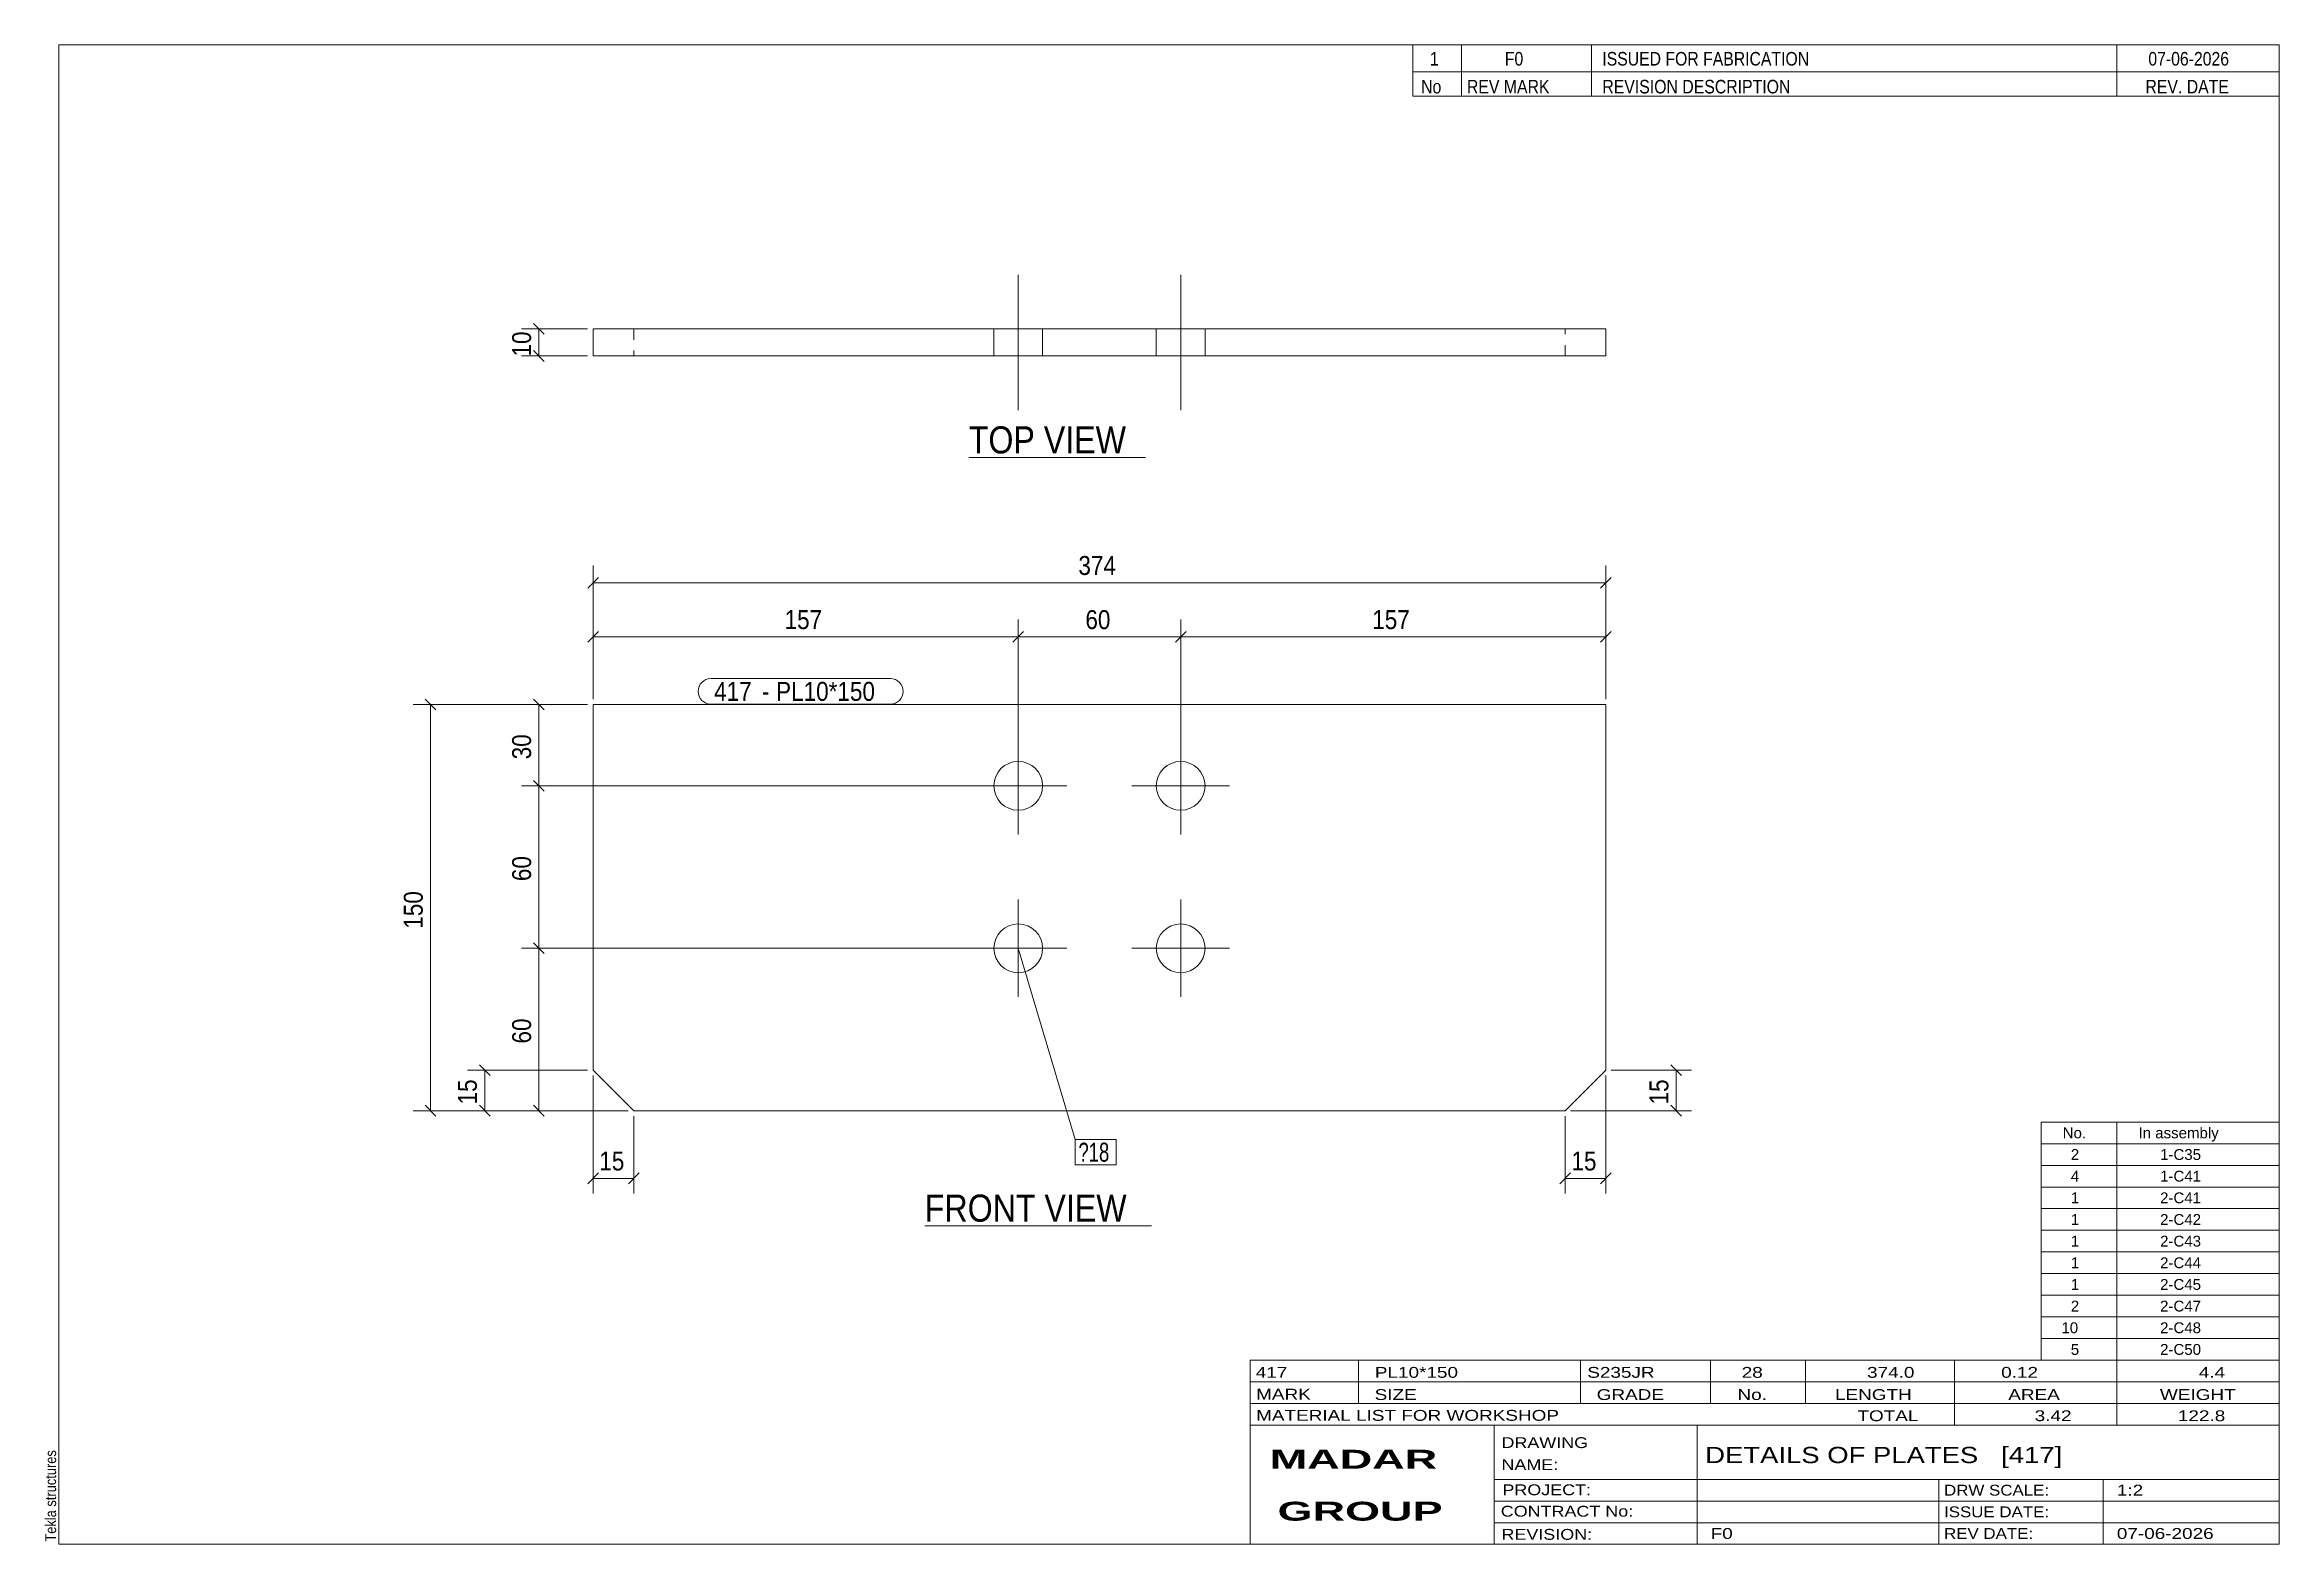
# Model space of a CAD drawing. Header units: millimetres. Extents: x 2 to 415, y 5 to 282.
import ezdxf

# ---------------------------------------------------------------- set-up
doc = ezdxf.new("R2010")
doc.units = ezdxf.units.MM
doc.linetypes.add('XKITLINE00', pattern=[0])
doc.linetypes.add('XKITLINE02', pattern=[4, 2, -2])
for name, color, linetype, lineweight in [('Bolt', 3, 'Continuous', 0), ('BoltMark', 7, 'Continuous', 0), ('Dimensions', 7, 'Continuous', 0), ('DrawingSheet', 5, 'Continuous', 0), ('OtherObjectType', 7, 'Continuous', 0), ('Part', 2, 'Continuous', 0), ('PartMark', 7, 'Continuous', 0)]:
    doc.layers.add(name, color=color, linetype=linetype, lineweight=lineweight)
doc.styles.add('ARIAL', font='ARIAL.TTF')
doc.styles.add('ARIAL_BOLD', font='ARIALBD.TTF')
doc.styles.add('ARIAL_NARROW', font='ARIALN.TTF')

# ---------------------------------------------------------------- blocks, each defined once
blk = doc.blocks.new('*A1')
at = {"layer": 'Bolt', "color": 3, "linetype": 'XKITLINE00', "lineweight": 0}
for p, q in [((182.15, 154.1), (182.15, 136.1)), ((212.15, 154.1), (212.15, 136.1)), ((173.15, 145.1), (191.15, 145.1)), ((203.15, 145.1), (221.15, 145.1)), ((182.15, 124.1), (182.15, 106.1)), ((212.15, 124.1), (212.15, 106.1)), ((173.15, 115.1), (191.15, 115.1)), ((203.15, 115.1), (221.15, 115.1))]:
    blk.add_line(p, q, dxfattribs=at)
for centre in [(182.15, 145.1), (212.15, 145.1), (182.15, 115.1), (212.15, 115.1)]:
    blk.add_circle(centre, 4.5, dxfattribs=at)
blk = doc.blocks.new('*A2')
at = {"layer": 'Part', "color": 2, "linetype": 'XKITLINE00', "lineweight": 0}
for p, q in [((290.65, 160.1), (103.65, 160.1)), ((103.65, 160.1), (103.65, 92.6)), ((290.65, 92.6), (290.65, 160.1)), ((111.15, 85.1), (103.65, 92.6)), ((283.15, 85.1), (290.65, 92.6)), ((283.15, 85.1), (111.15, 85.1))]:
    blk.add_line(p, q, dxfattribs=at)
blk = doc.blocks.new('*A3')
at = {"layer": 'Bolt', "color": 3, "linetype": 'XKITLINE00', "lineweight": 0}
for p, q in [((182.15, 214.5), (182.15, 239.5)), ((182.15, 214.5), (182.15, 239.5)), ((212.15, 214.5), (212.15, 239.5)), ((212.15, 214.5), (212.15, 239.5)), ((177.65, 229.5), (177.65, 224.5)), ((177.65, 229.5), (177.65, 224.5)), ((186.65, 229.5), (186.65, 224.5)), ((186.65, 229.5), (186.65, 224.5)), ((207.65, 229.5), (207.65, 224.5)), ((207.65, 229.5), (207.65, 224.5)), ((216.65, 229.5), (216.65, 224.5)), ((216.65, 229.5), (216.65, 224.5))]:
    blk.add_line(p, q, dxfattribs=at)
blk = doc.blocks.new('*A4')
at = {"layer": 'Part', "color": 2, "linetype": 'XKITLINE00', "lineweight": 0}
for p, q in [((290.65, 229.5), (103.65, 229.5)), ((103.65, 229.5), (103.65, 224.5)), ((290.65, 224.5), (290.65, 229.5)), ((290.65, 224.5), (103.65, 224.5))]:
    blk.add_line(p, q, dxfattribs=at)
at = {"layer": 'Part', "color": 7, "linetype": 'XKITLINE02', "lineweight": 0}
for p, q in [((111.15, 229.5), (111.15, 224.5)), ((283.15, 224.5), (283.15, 229.5))]:
    blk.add_line(p, q, dxfattribs=at)
blk = doc.blocks.new('*A5')
at = {"layer": 'DrawingSheet', "color": 5, "linetype": 'XKITLINE00', "lineweight": 0}
for p, q in [((415, 282), (5, 282)), ((5, 282), (5, 5)), ((415, 5), (415, 282)), ((5, 5), (415, 5))]:
    blk.add_line(p, q, dxfattribs=at)
at = {"layer": 'DrawingSheet', "color": 5, "style": 'ARIAL', "width": 0.85}
blk.add_text('Tekla structures', height=2, rotation=90, dxfattribs=at).set_placement((4.5, 5.5))
blk = doc.blocks.new('*A6')
at = {"layer": 'OtherObjectType', "color": 7, "linetype": 'XKITLINE00', "lineweight": 0}
for p, q in [((371, 83), (415, 83)), ((371, 79), (371, 83)), ((385, 79), (385, 83)), ((415, 79), (415, 83)), ((371, 79), (415, 79)), ((371, 75), (371, 79)), ((385, 75), (385, 79)), ((415, 75), (415, 79)), ((371, 75), (415, 75)), ((371, 71), (371, 75)), ((385, 71), (385, 75)), ((415, 71), (415, 75)), ((371, 71), (415, 71)), ((371, 67), (371, 71)), ((385, 67), (385, 71)), ((415, 67), (415, 71)), ((371, 67), (415, 67)), ((371, 63), (371, 67)), ((385, 63), (385, 67)), ((415, 63), (415, 67)), ((371, 63), (415, 63)), ((371, 59), (371, 63)), ((385, 59), (385, 63)), ((415, 59), (415, 63)), ((371, 59), (415, 59)), ((371, 55), (371, 59)), ((385, 55), (385, 59)), ((415, 55), (415, 59)), ((371, 55), (415, 55)), ((371, 51), (371, 55)), ((385, 51), (385, 55)), ((415, 51), (415, 55)), ((371, 51), (415, 51)), ((371, 47), (371, 51)), ((385, 47), (385, 51)), ((415, 47), (415, 51)), ((371, 47), (415, 47)), ((371, 43), (371, 47)), ((385, 43), (385, 47)), ((415, 43), (415, 47)), ((371, 43), (415, 43)), ((371, 39), (371, 43)), ((385, 39), (385, 43)), ((415, 39), (415, 43)), ((371, 39), (415, 39))]:
    blk.add_line(p, q, dxfattribs=at)
at = {"layer": 'OtherObjectType', "color": 7, "style": 'ARIAL_NARROW', "width": 1.211571}
for s, p in [('No.', (375, 80)), ('In assembly', (389, 80)), ('2', (376.5, 76)), ('1-C35', (392.99, 76)), ('4', (376.5, 72)), ('1-C41', (392.99, 72)), ('1', (376.5, 68)), ('2-C41', (392.99, 68)), ('2-C42', (392.99, 64)), ('1', (376.5, 64)), ('1', (376.5, 60)), ('2-C43', (392.99, 60)), ('1', (376.5, 56)), ('2-C44', (392.99, 56)), ('1', (376.5, 52)), ('2-C45', (392.99, 52)), ('2', (376.5, 48)), ('2-C47', (392.99, 48)), ('10', (374.77, 44)), ('2-C48', (392.99, 44)), ('5', (376.5, 40)), ('2-C50', (392.99, 40))]:
    blk.add_text(s, height=2, dxfattribs=at).set_placement(p)
blk = doc.blocks.new('*A7')
at = {"layer": 'OtherObjectType', "color": 7, "linetype": 'XKITLINE00', "lineweight": 0}
for p, q in [((255, 282), (415, 282)), ((415, 282), (255, 282)), ((255, 282), (255, 277)), ((264, 282), (264, 277)), ((288, 282), (288, 277)), ((385, 282), (385, 277)), ((415, 282), (415, 277)), ((255, 277), (415, 277)), ((255, 277), (255, 272.5)), ((255, 277), (415, 277)), ((264, 277), (264, 272.5)), ((288, 277), (288, 272.5)), ((385, 277), (385, 272.5)), ((415, 277), (415, 272.5)), ((415, 272.5), (255, 272.5))]:
    blk.add_line(p, q, dxfattribs=at)
at = {"layer": 'OtherObjectType', "color": 7, "style": 'ARIAL_NARROW'}
for s, width, p in [('1', 1.017001, (258.16, 278.15)), ('F0', 1.017001, (272, 278.15)), ('ISSUED FOR FABRICATION', 1.017001, (290, 278.15)), ('07-06-2026', 1.017001, (390.82, 278.15)), ('No', 1.02, (256.54, 273)), ('REV MARK', 1.02, (265, 273)), ('REVISION DESCRIPTION', 1.02, (290, 273)), ('REV. DATE', 1.02, (390.28, 273))]:
    blk.add_text(s, height=2.5, dxfattribs=dict(at, width=width)).set_placement(p)
blk = doc.blocks.new('*A8')
at = {"layer": 'OtherObjectType', "color": 7, "linetype": 'XKITLINE00', "lineweight": 0}
for p, q in [((225, 39), (415, 39)), ((225, 39), (225, 35)), ((225, 39), (415, 39)), ((245, 35), (245, 39)), ((286, 35), (286, 39)), ((310, 35), (310, 39)), ((327.5, 35), (327.5, 39)), ((355, 35), (355, 39)), ((385, 35), (385, 39)), ((415, 35), (415, 39)), ((225, 35), (415, 35)), ((225, 35), (225, 5)), ((225, 35), (415, 35)), ((245, 31), (245, 35)), ((286, 31), (286, 35)), ((310, 31), (310, 35)), ((327.5, 31), (327.5, 35)), ((355, 31), (355, 35)), ((385, 31), (385, 35)), ((415, 31), (415, 35)), ((225, 31), (415, 31)), ((355, 27), (355, 31)), ((385, 27), (385, 31)), ((415, 27), (415, 31)), ((225, 27), (415, 27)), ((270, 21), (270, 27)), ((307.5, 17), (307.5, 27)), ((415, 21), (415, 27)), ((270, 21), (270, 5)), ((415, 17), (415, 21)), ((270, 17), (415, 17)), ((307.5, 5), (307.5, 17)), ((352.16, 13), (352.16, 17)), ((382.5, 5), (382.5, 17)), ((415, 13), (415, 17)), ((270, 13), (415, 13)), ((352.16, 5), (352.16, 13)), ((415, 9), (415, 13)), ((270, 9), (415, 9)), ((415, 5), (415, 9)), ((225, 5), (415, 5)), ((262.5, 5), (415, 5))]:
    blk.add_line(p, q, dxfattribs=at)
at = {"layer": 'OtherObjectType', "color": 7, "style": 'ARIAL_NARROW'}
for s, height, width, p in [('417', 2, 1.525501, (226.01, 35.76)), ('PL10*150', 2, 1.525501, (248, 35.76)), ('S235JR', 2, 1.525501, (287.22, 35.76)), ('28', 2, 1.525501, (315.73, 35.76)), ('374.0', 2, 1.525501, (338.88, 35.76)), ('0.12', 2, 1.525501, (363.64, 35.76)), ('4.4', 2, 1.525501, (400.14, 35.76)), ('MARK', 2, 1.525501, (226.08, 31.73)), ('SIZE', 2, 1.525501, (247.96, 31.66)), ('GRADE', 2, 1.525501, (288.96, 31.66)), ('No.', 2, 1.525501, (314.96, 31.66)), ('LENGTH', 2, 1.525501, (332.96, 31.66)), ('AREA', 2, 1.525501, (364.96, 31.66)), ('WEIGHT', 2, 1.525501, (392.96, 31.66)), ('MATERIAL LIST FOR WORKSHOP', 2, 1.525501, (226.08, 27.82)), ('TOTAL', 2, 1.525501, (337.1, 27.75)), ('3.42', 2, 1.525501, (369.83, 27.75)), ('122.8', 2, 1.525501, (396.27, 27.75)), ('DRAWING', 2, 1.445, (271.38, 22.78)), ('NAME:', 2, 1.445, (271.38, 18.72)), ('DETAILS OF PLATES   [417]', 3, 1.474651, (309, 20)), ('PROJECT:', 2, 1.445, (271.55, 14.07)), ('DRW SCALE:', 2, 1.36, (353.1, 14)), ('1:2', 2, 1.525501, (385, 14)), ('CONTRACT No:', 2, 1.445, (271.25, 10.11)), ('ISSUE DATE:', 2, 1.36, (353.1, 10)), ('REVISION:', 2, 1.445, (271.38, 5.84)), ('F0', 2, 1.525501, (310, 6)), ('REV DATE:', 2, 1.36, (353.1, 6)), ('07-06-2026', 2, 1.525501, (385, 6))]:
    blk.add_text(s, height=height, dxfattribs=dict(at, width=width)).set_placement(p)
at = {"layer": 'OtherObjectType', "color": 1, "style": 'ARIAL_BOLD', "width": 1.7}
for s, p in [('MADAR ', (228.58, 18.97)), ('GROUP', (230.03, 9.37))]:
    blk.add_text(s, height=3.5, dxfattribs=at).set_placement(p)
blk = doc.blocks.new('*A9')
at = {"layer": 'Dimensions', "color": 7, "linetype": 'XKITLINE00', "lineweight": 0}
for p, q in [((103.65, 161.1), (103.65, 185.8)), ((290.65, 161.1), (290.65, 185.8)), ((104.64, 183.59), (102.66, 181.61)), ((103.65, 182.6), (290.65, 182.6)), ((291.64, 183.59), (289.66, 181.61))]:
    blk.add_line(p, q, dxfattribs=at)
at = {"layer": 'Dimensions', "color": 3}
for p in [(103.65, 182.6), (290.65, 182.6)]:
    blk.add_point(p, dxfattribs=at)
at = {"layer": 'Dimensions', "color": 3, "style": 'ARIAL', "width": 0.85}
blk.add_text('374', height=3.5, dxfattribs=at).set_placement((193.26, 184.05))
blk = doc.blocks.new('*A10')
at = {"layer": 'Dimensions', "color": 7, "linetype": 'XKITLINE00', "lineweight": 0}
for p, q in [((103.65, 91.6), (103.65, 69.8)), ((111.15, 84.1), (111.15, 69.8)), ((104.64, 73.59), (102.66, 71.61)), ((103.65, 72.6), (111.15, 72.6)), ((112.14, 73.59), (110.16, 71.61))]:
    blk.add_line(p, q, dxfattribs=at)
at = {"layer": 'Dimensions', "color": 3}
for p in [(103.65, 72.6), (111.15, 72.6)]:
    blk.add_point(p, dxfattribs=at)
at = {"layer": 'Dimensions', "color": 3, "style": 'ARIAL', "width": 0.85}
blk.add_text('15', height=3.5, dxfattribs=at).set_placement((104.8, 74.05))
blk = doc.blocks.new('*A11')
at = {"layer": 'Dimensions', "color": 7, "linetype": 'XKITLINE00', "lineweight": 0}
for p, q in [((290.65, 91.6), (290.65, 69.8)), ((283.15, 84.1), (283.15, 69.8)), ((284.14, 73.59), (282.16, 71.61)), ((283.15, 72.6), (290.65, 72.6)), ((291.64, 73.59), (289.66, 71.61))]:
    blk.add_line(p, q, dxfattribs=at)
at = {"layer": 'Dimensions', "color": 3}
for p in [(283.15, 72.6), (290.65, 72.6)]:
    blk.add_point(p, dxfattribs=at)
at = {"layer": 'Dimensions', "color": 3, "style": 'ARIAL', "width": 0.85}
blk.add_text('15', height=3.5, dxfattribs=at).set_placement((284.3, 74.05))
blk = doc.blocks.new('*A12')
at = {"layer": 'Dimensions', "color": 7, "linetype": 'XKITLINE00', "lineweight": 0}
for p, q in [((104.64, 173.59), (102.66, 171.61)), ((103.65, 161.1), (103.65, 175.8)), ((183.14, 173.59), (181.16, 171.61)), ((182.15, 146.1), (182.15, 175.8)), ((103.65, 172.6), (182.15, 172.6))]:
    blk.add_line(p, q, dxfattribs=at)
at = {"layer": 'Dimensions', "color": 3}
for p in [(103.65, 172.6), (182.15, 172.6)]:
    blk.add_point(p, dxfattribs=at)
at = {"layer": 'Dimensions', "color": 3, "style": 'ARIAL', "width": 0.85}
blk.add_text('157', height=3.5, dxfattribs=at).set_placement((139.01, 174.05))
blk = doc.blocks.new('*A13')
at = {"layer": 'Dimensions', "color": 7, "linetype": 'XKITLINE00', "lineweight": 0}
for p, q in [((183.14, 173.59), (181.16, 171.61)), ((182.15, 146.1), (182.15, 175.8)), ((213.14, 173.59), (211.16, 171.61)), ((212.15, 146.1), (212.15, 175.8)), ((182.15, 172.6), (212.15, 172.6))]:
    blk.add_line(p, q, dxfattribs=at)
at = {"layer": 'Dimensions', "color": 3}
for p in [(182.15, 172.6), (212.15, 172.6)]:
    blk.add_point(p, dxfattribs=at)
at = {"layer": 'Dimensions', "color": 3, "style": 'ARIAL', "width": 0.85}
blk.add_text('60', height=3.5, dxfattribs=at).set_placement((194.55, 174.05))
blk = doc.blocks.new('*A14')
at = {"layer": 'Dimensions', "color": 7, "linetype": 'XKITLINE00', "lineweight": 0}
for p, q in [((213.14, 173.59), (211.16, 171.61)), ((212.15, 146.1), (212.15, 175.8)), ((291.64, 173.59), (289.66, 171.61)), ((290.65, 161.1), (290.65, 175.8)), ((212.15, 172.6), (290.65, 172.6))]:
    blk.add_line(p, q, dxfattribs=at)
at = {"layer": 'Dimensions', "color": 3}
for p in [(212.15, 172.6), (290.65, 172.6)]:
    blk.add_point(p, dxfattribs=at)
at = {"layer": 'Dimensions', "color": 3, "style": 'ARIAL', "width": 0.85}
blk.add_text('157', height=3.5, dxfattribs=at).set_placement((247.51, 174.05))
blk = doc.blocks.new('*A15')
at = {"layer": 'Dimensions', "color": 7, "linetype": 'XKITLINE00', "lineweight": 0}
for p, q in [((72.66, 161.09), (74.64, 159.11)), ((102.65, 160.1), (70.45, 160.1)), ((73.65, 85.1), (73.65, 160.1)), ((110.15, 85.1), (70.45, 85.1)), ((72.66, 86.09), (74.64, 84.11))]:
    blk.add_line(p, q, dxfattribs=at)
at = {"layer": 'Dimensions', "color": 3}
for p in [(73.65, 160.1), (73.65, 85.1)]:
    blk.add_point(p, dxfattribs=at)
at = {"layer": 'Dimensions', "color": 3, "style": 'ARIAL', "width": 0.85}
blk.add_text('150', height=3.5, rotation=90.0002, dxfattribs=at).set_placement((72.2, 118.71))
blk = doc.blocks.new('*A16')
at = {"layer": 'Dimensions', "color": 7, "linetype": 'XKITLINE00', "lineweight": 0}
for p, q in [((291.65, 92.6), (306.45, 92.6)), ((302.66, 93.59), (304.64, 91.61)), ((303.65, 85.1), (303.65, 92.6)), ((284.15, 85.1), (306.45, 85.1)), ((302.66, 86.09), (304.64, 84.11))]:
    blk.add_line(p, q, dxfattribs=at)
at = {"layer": 'Dimensions', "color": 3}
for p in [(303.65, 92.6), (303.65, 85.1)]:
    blk.add_point(p, dxfattribs=at)
at = {"layer": 'Dimensions', "color": 3, "style": 'ARIAL', "width": 0.85}
blk.add_text('15', height=3.5, rotation=90.0002, dxfattribs=at).set_placement((302.2, 86.25))
blk = doc.blocks.new('*A17')
at = {"layer": 'Dimensions', "color": 7, "linetype": 'XKITLINE00', "lineweight": 0}
for p, q in [((102.65, 92.6), (80.45, 92.6)), ((82.66, 93.59), (84.64, 91.61)), ((83.65, 85.1), (83.65, 92.6)), ((110.15, 85.1), (80.45, 85.1)), ((82.66, 86.09), (84.64, 84.11))]:
    blk.add_line(p, q, dxfattribs=at)
at = {"layer": 'Dimensions', "color": 3}
for p in [(83.65, 92.6), (83.65, 85.1)]:
    blk.add_point(p, dxfattribs=at)
at = {"layer": 'Dimensions', "color": 3, "style": 'ARIAL', "width": 0.85}
blk.add_text('15', height=3.5, rotation=90.0002, dxfattribs=at).set_placement((82.2, 86.25))
blk = doc.blocks.new('*A18')
at = {"layer": 'Dimensions', "color": 7, "linetype": 'XKITLINE00', "lineweight": 0}
for p, q in [((92.66, 116.09), (94.64, 114.11)), ((181.15, 115.1), (90.45, 115.1)), ((93.65, 85.1), (93.65, 115.1)), ((110.15, 85.1), (90.45, 85.1)), ((92.66, 86.09), (94.64, 84.11))]:
    blk.add_line(p, q, dxfattribs=at)
at = {"layer": 'Dimensions', "color": 3}
for p in [(93.65, 115.1), (93.65, 85.1)]:
    blk.add_point(p, dxfattribs=at)
at = {"layer": 'Dimensions', "color": 3, "style": 'ARIAL', "width": 0.85}
blk.add_text('60', height=3.5, rotation=90.0002, dxfattribs=at).set_placement((92.2, 97.5))
blk = doc.blocks.new('*A19')
at = {"layer": 'Dimensions', "color": 7, "linetype": 'XKITLINE00', "lineweight": 0}
for p, q in [((181.15, 145.1), (90.45, 145.1)), ((92.66, 146.09), (94.64, 144.11)), ((93.65, 115.1), (93.65, 145.1)), ((92.66, 116.09), (94.64, 114.11)), ((181.15, 115.1), (90.45, 115.1))]:
    blk.add_line(p, q, dxfattribs=at)
at = {"layer": 'Dimensions', "color": 3}
for p in [(93.65, 145.1), (93.65, 115.1)]:
    blk.add_point(p, dxfattribs=at)
at = {"layer": 'Dimensions', "color": 3, "style": 'ARIAL', "width": 0.85}
blk.add_text('60', height=3.5, rotation=90.0002, dxfattribs=at).set_placement((92.2, 127.5))
blk = doc.blocks.new('*A20')
at = {"layer": 'Dimensions', "color": 7, "linetype": 'XKITLINE00', "lineweight": 0}
for p, q in [((92.66, 161.09), (94.64, 159.11)), ((102.65, 160.1), (90.45, 160.1)), ((93.65, 145.1), (93.65, 160.1)), ((181.15, 145.1), (90.45, 145.1)), ((92.66, 146.09), (94.64, 144.11))]:
    blk.add_line(p, q, dxfattribs=at)
at = {"layer": 'Dimensions', "color": 3}
for p in [(93.65, 160.1), (93.65, 145.1)]:
    blk.add_point(p, dxfattribs=at)
at = {"layer": 'Dimensions', "color": 3, "style": 'ARIAL', "width": 0.85}
blk.add_text('30', height=3.5, rotation=90.0002, dxfattribs=at).set_placement((92.2, 150))
blk = doc.blocks.new('*A21')
at = {"layer": 'BoltMark', "color": 7, "linetype": 'XKITLINE00', "lineweight": 0}
for p, q in [((182.15, 115.1), (192.67, 79.78)), ((192.67, 79.78), (200.25, 79.78)), ((192.67, 75.08), (192.67, 79.78)), ((200.25, 75.08), (200.25, 79.78)), ((192.67, 75.08), (200.25, 75.08))]:
    blk.add_line(p, q, dxfattribs=at)
at = {"layer": 'BoltMark', "color": 3, "style": 'ARIAL_NARROW', "width": 0.85}
blk.add_text('?18', height=3.5, dxfattribs=at).set_placement((193.27, 75.68))
blk = doc.blocks.new('*A22')
at = {"layer": 'PartMark', "color": 7, "linetype": 'XKITLINE00', "lineweight": 0}
for p, q in [((125.4, 164.9), (158.55, 164.9)), ((125.4, 160.2), (158.55, 160.2))]:
    blk.add_line(p, q, dxfattribs=at)
for centre, start, end in [((125.4, 162.55), 90, 270), ((158.55, 162.55), 270, 90)]:
    blk.add_arc(centre, 2.35, start, end, dxfattribs=at)
at = {"layer": 'PartMark', "color": 1, "style": 'ARIAL', "width": 0.85}
blk.add_text('417', height=3.5, dxfattribs=at).set_placement((126, 160.8))
at = {"layer": 'PartMark', "color": 3, "style": 'ARIAL', "width": 0.85}
for s, p in [('-', (134.84, 160.8)), ('PL10*150', (137.44, 160.8))]:
    blk.add_text(s, height=3.5, dxfattribs=at).set_placement(p)
blk = doc.blocks.new('*A23')
at = {"layer": 'OtherObjectType', "color": 7, "linetype": 'XKITLINE00', "lineweight": 0}
blk.add_line((164.9, 63.85), (206.75, 63.85), dxfattribs=at)
at = {"layer": 'OtherObjectType', "color": 3, "style": 'ARIAL', "width": 0.85}
blk.add_text('FRONT VIEW', height=5, dxfattribs=at).set_placement((164.9, 64.6))
blk = doc.blocks.new('*A24')
at = {"layer": 'Dimensions', "color": 7, "linetype": 'XKITLINE00', "lineweight": 0}
for p, q in [((102.65, 229.5), (90.45, 229.5)), ((92.66, 230.49), (94.64, 228.51)), ((93.65, 224.5), (93.65, 229.5)), ((102.65, 224.5), (90.45, 224.5)), ((92.66, 225.49), (94.64, 223.51))]:
    blk.add_line(p, q, dxfattribs=at)
at = {"layer": 'Dimensions', "color": 3}
for p in [(93.65, 229.5), (93.65, 224.5)]:
    blk.add_point(p, dxfattribs=at)
at = {"layer": 'Dimensions', "color": 3, "style": 'ARIAL', "width": 0.85}
blk.add_text('10', height=3.5, rotation=90.0002, dxfattribs=at).set_placement((92.2, 224.4))
blk = doc.blocks.new('*A25')
at = {"layer": 'OtherObjectType', "color": 7, "linetype": 'XKITLINE00', "lineweight": 0}
blk.add_line((173.02, 205.75), (205.63, 205.75), dxfattribs=at)
at = {"layer": 'OtherObjectType', "color": 3, "style": 'ARIAL', "width": 0.85}
blk.add_text('TOP VIEW', height=5, dxfattribs=at).set_placement((173.02, 206.5))

msp = doc.modelspace()

# ---------------------------------------------------------------- block references
at = {"lineweight": 0}
for name in ['*A5', '*A7', '*A3', '*A24', '*A4', '*A25', '*A9', '*A12', '*A13', '*A14', '*A15', '*A20', '*A22', '*A2', '*A1', '*A19', '*A18', '*A21', '*A17', '*A10', '*A11', '*A16', '*A6', '*A23', '*A8']:
    msp.add_blockref(name, (0, 0), dxfattribs=at)

doc.saveas('drawing.dxf')
